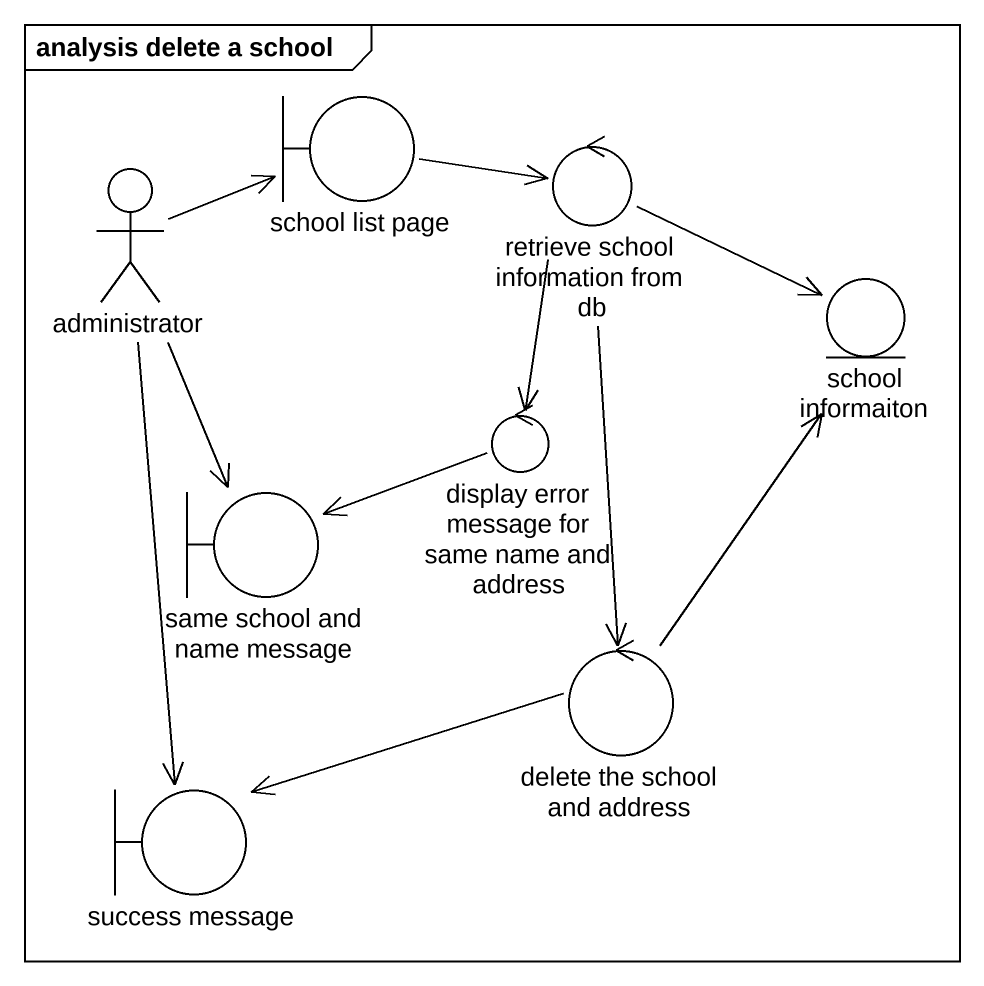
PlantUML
@startuml
mainframe analysis delete a school
boundary "school list page" as school_list_page
control "retrieve school information from db" as retrieve_school_information
actor administrator
entity "school informaiton" as school_informaiton
control "display error message for same name and address" as display_error_message_for
boundary "same school and name message" as same_school_and_name_message
control "delete the school and address" as delete_the_school_and
boundary "success message" as success_message
school_list_page -right-> retrieve_school_information
retrieve_school_information -right-> school_informaiton
retrieve_school_information --> display_error_message_for
retrieve_school_information --> delete_the_school_and
administrator -right-> school_list_page
administrator --> same_school_and_name_message
administrator --> success_message
display_error_message_for -left-> same_school_and_name_message
delete_the_school_and -up-> school_informaiton
delete_the_school_and -left-> success_message
@enduml
